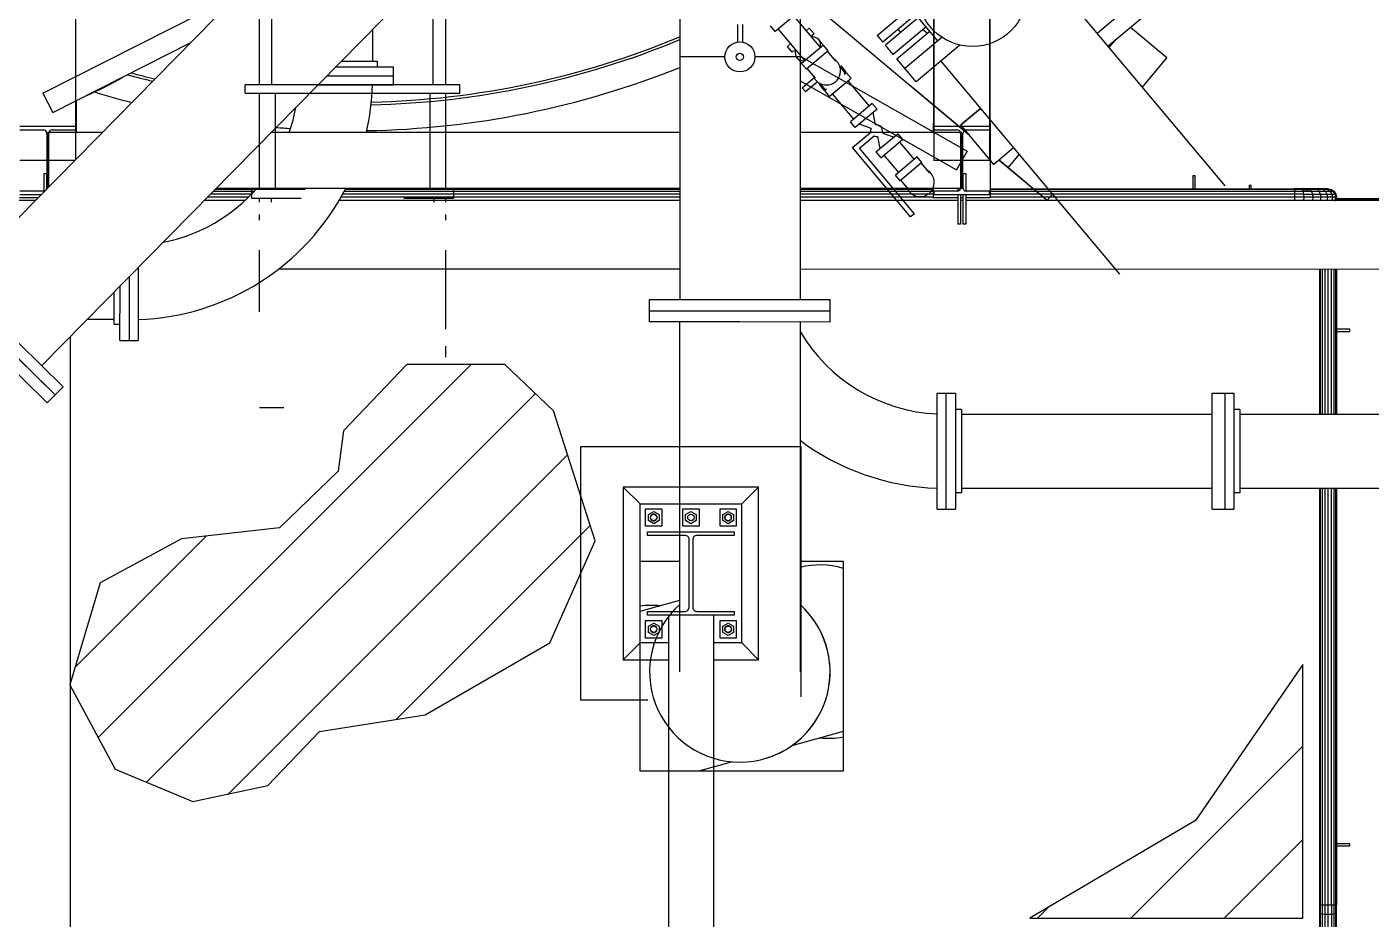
# Model space of a CAD drawing. Header units: metres. Extents: x 0 to 63075, y 0 to 44550.
# Drawn here: x 53271 to 53868, y 36944 to 37340 of the extents above; entities that cross this region are included whole.
import ezdxf

# ---------------------------------------------------------------- set-up
doc = ezdxf.new("R2010")
doc.units = ezdxf.units.M
doc.header["$LTSCALE"] = 75
for name, color, linetype in [('GSB', 7, 'Continuous'), ('ML6', 1, 'Continuous'), ('SL1', 8, 'Continuous')]:
    doc.layers.add(name, color=color, linetype=linetype)
pattern_1 = [(44.99813, (326091.56, -18363.04), (-137.8813, 137.8903), [])]

# ---------------------------------------------------------------- blocks, each defined once
blk = doc.blocks.new('A$C6bae614f')
at = {"layer": 'SL1'}
h = blk.add_hatch(dxfattribs=at)
h.set_pattern_fill('_USER', color=256, scale=195, angle=44.9981, style=0, pattern_type=0)
h.set_pattern_definition(pattern_1)
h.paths.add_polyline_path([(369842.8, 22275.9), (369827.5, 22156.9), (369654.4, 21989.4), (369364.2, 21956), (369124.2, 21826.5), (369034.7, 21524.6), (369168.9, 21275.9), (369397.6, 21180.1), (369619.8, 21228.1), (369771.9, 21387.3), (370084.2, 21436.8), (370452.6, 21648.9), (370586.6, 21950.3), (370463.7, 22334.4), (370320.1, 22471.7), (370029.9, 22471.7)])
h = blk.add_hatch(dxfattribs=at)
h.set_pattern_fill('_USER', color=256, scale=195, angle=44.9981, style=0, pattern_type=0)
h.set_pattern_definition(pattern_1)
h.paths.add_polyline_path([(372360.1, 21124), (371871.3, 20835.3), (372677.4, 20835.2), (372677.4, 21585.4)])
for p, q in [((369052.2, 23077.6), (369052.3, 27154.4)), ((371587.3, 27154.3), (371587.2, 23074.3)), ((371752.3, 27154.3), (371752.2, 23074.3)), ((371753.3, 27043.8), (371753.2, 23184.8)), ((370836.6, 26210.2), (370836.5, 22663.7)), ((371192.2, 26210.2), (371192.1, 22663.7)), ((371586.2, 24533.4), (371586.2, 23184.8)), ((370825.3, 23876.9), (371692.5, 23149.5)), ((369812.9, 23850.6), (368697.7, 22717.3)), ((369594.6, 23298.3), (369594.6, 23666)), ((369631.6, 23298.3), (369631.6, 23661.4)), ((370107.8, 23298.3), (370107.8, 23661.4)), ((370144.6, 23665.9), (370144.6, 23298.3)), ((372069.5, 23450.3), (372297.7, 23641.7)), ((370066.3, 23601.1), (368951.1, 22467.9)), ((371919.2, 23629.5), (372447.4, 22999.9)), ((372101.7, 23412), (372329.8, 23603.4)), ((368955.2, 23273.5), (369532.5, 23565.6)), ((371420, 23443.9), (371541.6, 23545.9)), ((371548.7, 23518.7), (371436.3, 23424.4)), ((371006.8, 23476.4), (371006.8, 23424.2)), ((371021.8, 23476.4), (371021.8, 23424.2)), ((371117.7, 23455.3), (371182.1, 23509.3)), ((371173, 23501.7), (371252, 23407.5)), ((371553.4, 23507), (371444.1, 23415.3)), ((371598.6, 23428.7), (371541.4, 23496.9)), ((369929.2, 23461.8), (369929.2, 23368.2)), ((371103.4, 23472.3), (371117.7, 23455.3)), ((371126.8, 23462.9), (371205.8, 23368.7)), ((371219, 23465.3), (371209.9, 23457.7)), ((371233.3, 23448.3), (371219, 23465.3)), ((371233.3, 23448.3), (371224.2, 23440.7)), ((371420, 23443.9), (371436.3, 23424.4)), ((371564.8, 23468.9), (371467.6, 23387.3)), ((371477.8, 23375.1), (371575.1, 23456.6)), ((371481.2, 23462), (371488.9, 23452.8)), ((371501.3, 23347.1), (371610.6, 23438.8)), ((371567.4, 23450.2), (371555, 23460.6)), ((372168.7, 23468.2), (372275.9, 23378.2)), ((368984.2, 23216.4), (369391.8, 23422.7)), ((371163.7, 23418.9), (371154.6, 23411.3)), ((371168.9, 23394.3), (371154.6, 23411.3)), ((371178, 23401.9), (371168.9, 23394.3)), ((371261.1, 23415.1), (371196.7, 23361.1)), ((371275.4, 23398.1), (371211, 23344)), ((371257.5, 23419.4), (371247.4, 23431.5)), ((371275.4, 23398.1), (371261.1, 23415.1)), ((371273, 23396), (371296.9, 23367.5)), ((371467.6, 23387.3), (371444.1, 23415.3)), ((371664.1, 23415.4), (371534.9, 23307)), ((372105.1, 23407.9), (372124.8, 23431.4)), ((369837.1, 23368.2), (369942.7, 23368.2)), ((369942.7, 23368.2), (369942.7, 23350.8)), ((370969.8, 23380.4), (370836.5, 23380.4)), ((371192.1, 23380.4), (371058.7, 23380.4)), ((371193.1, 23365.4), (371183, 23377.4)), ((371192.1, 23383.1), (371685.5, 23102.1)), ((371211, 23344), (371196.7, 23361.1)), ((371310.3, 23351.6), (371312.7, 23353.6)), ((371312.7, 23353.6), (371327, 23336.6)), ((371534.9, 23307), (371477.8, 23375.1)), ((371607.9, 23368.2), (372136.1, 22738.7)), ((372275.9, 23378.2), (372203, 23291.2)), ((369991.1, 23323.8), (369793.5, 23323.8)), ((369820, 23350.8), (369991.1, 23350.8)), ((369991.1, 23296.9), (369991.1, 23350.8)), ((371198.3, 23289.3), (371233.2, 23318.6)), ((371237.4, 23317.5), (371213.4, 23346.1)), ((371278.4, 23263.8), (371342.8, 23317.8)), ((371326, 23332.8), (371309.8, 23352.1)), ((371322.3, 23329.7), (371328.5, 23334.8)), ((371324.5, 23334.6), (371327, 23336.6)), ((371328.5, 23334.8), (371342.8, 23317.8)), ((370187.2, 23298.3), (369552.2, 23298.3)), ((369552.2, 23272.9), (369552.2, 23298.3)), ((369991.1, 23296.9), (369767, 23296.9)), ((370187.2, 23272.9), (370187.2, 23298.3)), ((371192.1, 23309.4), (371653.9, 23046.5)), ((371207.9, 23277.8), (371198.3, 23289.3)), ((371207.9, 23277.8), (371242.9, 23307.1)), ((371248.3, 23299.6), (371250.7, 23301.6)), ((371248.3, 23299.6), (371262.6, 23282.6)), ((371250.3, 23302.2), (371266.5, 23282.8)), ((371262.6, 23282.6), (371265, 23284.6)), ((371264.1, 23280.8), (371270.2, 23285.9)), ((371264.1, 23280.8), (371278.4, 23263.8)), ((371333.7, 23310.2), (371396.5, 23235.3)), ((371692.6, 23149.3), (371514.9, 23298.4)), ((368955.2, 23273.5), (368984.2, 23216.4)), ((369053.2, 23251.3), (369053.2, 23184.9)), ((369552.2, 23272.9), (370187.2, 23272.9)), ((369594.5, 22988.3), (369594.6, 23272.9)), ((369641.2, 23272.9), (369641.2, 22988.3)), ((370098.2, 23272.9), (370098.2, 22988.3)), ((370144.6, 23272.9), (370144.5, 22988.3)), ((371287.4, 23271.4), (371350.3, 23196.6)), ((371405.6, 23243), (371341.2, 23188.9)), ((371419.8, 23225.9), (371405.6, 23243)), ((371419.8, 23225.9), (371355.4, 23171.9)), ((371414.8, 23179.8), (371407.9, 23215.9)), ((371667.4, 23179.4), (371725.4, 23228.2)), ((371725.4, 23228.2), (371667.4, 23179.4)), ((369052.2, 23174.9), (368887.2, 23174.9)), ((368887.2, 23164.7), (368956.6, 23164.7)), ((369130.3, 23156.9), (368969.7, 23156.9)), ((368969.7, 22993.8), (368969.7, 23156.9)), ((368982.8, 23164.7), (369052.2, 23164.7)), ((369052.2, 23184.9), (369053.7, 23184.9)), ((369053.7, 23184.9), (369053.7, 23156.9)), ((370836.5, 23156.9), (369629.2, 23156.9)), ((371669.7, 23156.8), (371192.1, 23156.8)), ((371355.4, 23171.9), (371341.2, 23188.9)), ((371346.6, 23112.5), (371401.2, 23158.4)), ((371401.8, 23168.9), (371367.4, 23181.9)), ((371434.3, 23156.5), (371468.7, 23143.5)), ((371585.7, 23184.8), (371585.7, 23159)), ((371585.7, 23184.8), (371587.2, 23184.8)), ((371752.2, 23174.8), (371587.2, 23174.8)), ((371587.2, 23164.6), (371656.6, 23164.6)), ((371765.1, 23063), (371667.4, 23179.4)), ((371669.7, 22991.8), (371669.7, 23156.8)), ((371682.8, 23164.6), (371752.2, 23164.6)), ((371752.2, 23184.8), (371753.7, 23184.8)), ((371753.7, 23184.8), (371753.7, 22963.8)), ((368966.6, 23154.7), (368966.6, 22994.1)), ((368972.8, 22996.9), (368972.8, 23154.7)), ((371367.7, 23110.7), (371410.8, 23146.9)), ((371416.2, 23099.5), (371480.6, 23153.5)), ((371421.3, 23145.6), (371428.2, 23109.5)), ((371430.5, 23082.4), (371494.9, 23136.5)), ((371480.6, 23153.5), (371494.9, 23136.5)), ((371485.8, 23128.8), (371528.9, 23077.5)), ((371666.6, 23154.6), (371666.6, 22994)), ((371672.8, 22994), (371672.8, 23154.6)), ((371518.5, 22907.6), (371346.6, 23112.5)), ((371530, 22917.2), (371367.7, 23110.7)), ((371416.2, 23099.5), (371430.5, 23082.4)), ((371439.6, 23090.1), (371482.7, 23038.7)), ((371538, 23085.2), (371473.6, 23031.1)), ((371552.3, 23068.1), (371538, 23085.2)), ((371685.5, 23102.1), (371653.9, 23046.5)), ((371823.1, 23111.7), (371765.1, 23063)), ((371780.3, 23075.8), (371922.3, 22956.7)), ((371922.3, 22956.6), (371780.3, 23075.8)), ((371807.4, 23053.1), (371839.9, 23091.8)), ((369049.1, 23074.4), (368887.2, 23074.4)), ((368957.9, 23035.9), (368957.9, 22984.2)), ((368957.9, 23035.9), (368965.9, 23035.9)), ((368965.9, 23035.9), (368965.9, 22990.4)), ((371552.3, 23068.1), (371487.8, 23014.1)), ((371549.8, 23066.1), (371573.8, 23037.5)), ((371752.2, 23074.3), (371587.2, 23074.3)), ((371673.5, 23035.8), (371673.5, 22990.4)), ((371673.5, 23035.8), (371681.5, 23035.8)), ((371681.5, 23035.8), (371681.5, 22984.1)), ((371487.8, 23014.1), (371473.6, 23031.1)), ((371514.2, 22987.6), (371490.3, 23016.1)), ((372352.7, 23029.3), (372352.7, 22990.2)), ((372359, 23029.3), (372352.7, 23029.3)), ((372359, 22990.2), (372359, 23029.3)), ((372519, 23000.8), (372519, 22990.2)), ((372525.3, 23000.8), (372519, 23000.8)), ((372525.3, 22990.2), (372525.3, 23000.8)), ((368933.1, 22956.6), (367496.7, 22956.6)), ((368940.3, 22963.9), (368885.7, 22963.9)), ((368956.6, 22984.1), (368887.2, 22984.1)), ((368887.2, 22973.9), (368950.2, 22973.9)), ((369552.7, 22956.6), (369432, 22956.6)), ((369562.4, 22965.9), (369441.2, 22965.9)), ((369571.6, 22975.2), (369450.4, 22975.2)), ((369579.1, 22983.1), (369458.2, 22983.1)), ((369583.9, 22988.4), (369463.4, 22988.4)), ((369465.2, 22990.3), (369585.5, 22990.3)), ((370836.5, 22991.9), (369466.8, 22991.9)), ((369729.9, 22988.3), (369571.2, 22988.3)), ((369571.2, 22988.3), (369571.2, 22962.9)), ((369571.2, 22962.9), (369717.9, 22962.9)), ((369594.5, 22950.9), (369594.5, 22962.9)), ((369629.7, 22962.9), (369629.7, 22950.9)), ((370836.5, 22956.5), (369830.6, 22956.5)), ((370836.5, 22965.9), (369836, 22965.9)), ((370836.5, 22975.2), (369841.2, 22975.2)), ((370836.5, 22983.1), (369845.5, 22983.1)), ((370836.5, 22988.4), (369848.2, 22988.4)), ((369849.2, 22990.3), (370836.5, 22990.3)), ((370168.2, 22988.3), (370009.5, 22988.3)), ((370021.5, 22962.9), (370168.2, 22962.9)), ((370109.7, 22962.9), (370109.7, 22950.9)), ((370144.5, 22962.9), (370144.5, 22950.9)), ((370168.2, 22988.3), (370168.2, 22962.9)), ((370424.7, 22991.9), (370424.7, 22990.3)), ((370431, 22990.3), (370431, 22991.9)), ((370800.7, 22991.9), (370800.7, 22990.3)), ((370807, 22990.3), (370807, 22991.9)), ((371669.7, 22991.8), (371192.1, 22991.8)), ((371192.1, 22990.2), (371585.7, 22990.2)), ((371585.7, 22988.4), (371192.1, 22988.4)), ((371585.7, 22983.1), (371192.1, 22983.1)), ((371585.7, 22975.2), (371192.1, 22975.2)), ((371585.7, 22965.8), (371192.1, 22965.8)), ((371657.9, 22956.5), (371192.1, 22956.5)), ((371214.7, 22991.8), (371214.7, 22990.2)), ((371221, 22990.2), (371221, 22991.8)), ((371585.7, 22991.8), (371585.7, 22963.8)), ((371657.9, 22963.8), (371585.7, 22963.8)), ((371587.2, 22984), (371587.2, 22973.8)), ((371656.6, 22984), (371587.2, 22984)), ((371587.2, 22973.8), (371752.2, 22973.8)), ((371657.9, 22991.8), (371657.9, 22984.1)), ((371657.9, 22973.8), (371657.9, 22885.8)), ((371665.9, 22991.8), (371665.9, 22990.4)), ((371665.9, 22973.8), (371665.9, 22885.8)), ((371673.5, 22963.8), (371665.9, 22963.8)), ((371673.5, 22956.5), (371665.9, 22956.5)), ((371673.5, 22973.8), (371673.5, 22885.8)), ((371681.5, 22973.8), (371681.5, 22885.8)), ((371753.7, 22963.8), (371681.5, 22963.8)), ((372652.7, 22956.5), (371681.5, 22956.5)), ((371752.2, 22984), (371682.8, 22984)), ((371752.2, 22973.8), (371752.2, 22984)), ((371753.7, 22990.2), (372652.7, 22990.2)), ((372652.7, 22988.3), (371753.7, 22988.4)), ((372652.7, 22983), (371753.7, 22983.1)), ((372652.7, 22975.1), (371753.7, 22975.2)), ((372652.7, 22965.8), (371753.7, 22965.8)), ((371937.8, 22975.1), (371922.3, 22956.7)), ((371922.3, 22956.7), (371922.3, 22956.6)), ((372652.7, 22990.2), (372652.7, 22988.3)), ((372674.9, 22990.2), (372652.7, 22990.2)), ((372652.7, 22988.3), (372652.7, 22975.1)), ((372677, 22988.3), (372652.7, 22988.3)), ((372678.8, 22983), (372652.7, 22983)), ((372680, 22975.1), (372652.7, 22975.1)), ((372652.7, 22975.1), (372652.7, 22965.8)), ((372680.4, 22965.8), (372652.7, 22965.8)), ((372652.7, 22965.8), (372652.7, 22956.5)), ((372680, 22956.5), (372652.7, 22956.5)), ((372652.7, 22956.5), (372652.7, 22955.8)), ((372696.1, 22990.2), (372674.9, 22990.2)), ((372674.9, 22990.2), (372677, 22988.3)), ((372678.8, 22983), (372677, 22988.3)), ((372677, 22988.3), (372700.1, 22988.3)), ((372703.6, 22983), (372678.8, 22983)), ((372678.8, 22983), (372680, 22975.1)), ((372680, 22956.5), (372679.9, 22955.8)), ((372680, 22975.1), (372705.9, 22975.1)), ((372680, 22975.1), (372680.4, 22965.8)), ((372680.4, 22965.8), (372680, 22956.5)), ((372705.9, 22956.5), (372680, 22956.5)), ((372706.7, 22965.8), (372680.4, 22965.8)), ((372688.6, 22983), (372692, 22988.3)), ((372715, 22990.2), (372696.1, 22990.2)), ((372696.1, 22990.2), (372700.1, 22988.3)), ((372738.2, 22988.3), (372700.1, 22988.3)), ((372700.1, 22988.3), (372703.6, 22983)), ((372744.4, 22983), (372703.6, 22983)), ((372703.6, 22983), (372705.9, 22975.1)), ((372705.9, 22956.5), (372705.7, 22955.8)), ((372705.9, 22975.1), (372763.1, 22975.1)), ((372705.9, 22975.1), (372706.7, 22965.8)), ((372706.7, 22965.8), (372705.9, 22956.5)), ((372748.5, 22956.5), (372705.9, 22956.5)), ((372764.8, 22965.8), (372706.7, 22965.8)), ((372715, 22990.2), (372720.9, 22988.3)), ((372730.9, 22990.2), (372715, 22990.2)), ((372720.9, 22988.3), (372725.8, 22983)), ((372725.8, 22983), (372729.1, 22975.1)), ((372729.1, 22956.5), (372728.8, 22955.8)), ((372729.1, 22975.1), (372730.3, 22965.8)), ((372730.3, 22965.8), (372729.1, 22956.5)), ((372750.2, 22990.2), (372730.9, 22990.2)), ((372730.9, 22990.2), (372738.2, 22988.3)), ((372751.2, 22988.3), (372738.2, 22988.3)), ((372738.2, 22988.3), (372744.4, 22983)), ((372742.8, 22990.2), (372751.2, 22988.3)), ((372758.3, 22983), (372744.4, 22983)), ((372744.4, 22983), (372748.5, 22975.1)), ((372748.5, 22956.5), (372748.2, 22955.8)), ((372748.5, 22975.1), (372750, 22965.8)), ((372750, 22965.8), (372748.5, 22956.5)), ((372763.1, 22956.5), (372748.5, 22956.5)), ((372752.7, 22990.2), (372750.2, 22990.2)), ((372750.2, 22990.2), (372759.3, 22988.3)), ((372759.3, 22988.3), (372751.2, 22988.3)), ((372751.2, 22988.3), (372758.3, 22983)), ((372752.7, 22990.2), (372762, 22988.3)), ((372767, 22983), (372758.3, 22983)), ((372758.3, 22983), (372763.1, 22975.1)), ((372759.3, 22988.3), (372767, 22983)), ((372759.3, 22988.3), (372762, 22988.3)), ((372762, 22988.3), (372769.9, 22983)), ((372763.1, 22956.5), (372762.7, 22955.8)), ((372763.1, 22975.1), (372764.8, 22965.8)), ((372763.1, 22975.1), (372772.2, 22975.1)), ((372764.8, 22965.8), (372763.1, 22956.5)), ((372772.2, 22956.5), (372763.1, 22956.5)), ((372774, 22965.8), (372764.8, 22965.8)), ((372767, 22983), (372769.9, 22983)), ((372767, 22983), (372772.2, 22975.1)), ((372769.9, 22983), (372775.2, 22975.1)), ((372772.2, 22956.5), (372771.7, 22955.8)), ((372772.2, 22975.1), (372774, 22965.8)), ((372772.2, 22975.1), (372775.2, 22975.1)), ((372774, 22965.8), (372772.2, 22956.5)), ((372772.2, 22956.5), (372775.2, 22956.5)), ((372774, 22965.8), (372777.1, 22965.8)), ((372775.2, 22956.5), (372774.8, 22955.8)), ((372775.2, 22975.1), (372777.1, 22965.8)), ((372777.1, 22965.8), (372775.2, 22956.5)), ((375299.5, 22959.8), (372775.9, 22959.8)), ((372776.3, 22961.7), (375299.5, 22961.6)), ((368932.5, 22955.9), (365175, 22956)), ((369552, 22955.9), (369431.4, 22955.9)), ((370836.5, 22955.9), (369830.2, 22955.9)), ((371657.9, 22955.8), (371192.1, 22955.8)), ((371530, 22917.2), (371518.5, 22907.6)), ((371673.5, 22955.8), (371665.9, 22955.8)), ((375569.7, 22955.7), (371681.5, 22955.8)), ((369594.5, 22898.4), (369594.5, 22914.4)), ((370144.5, 22914.4), (370144.5, 22898.4)), ((371665.9, 22885.8), (371657.9, 22885.8)), ((371681.5, 22885.8), (371673.5, 22885.8)), ((369594.5, 22626.8), (369594.5, 22809.6)), ((370144.5, 22809.6), (370144.5, 22575.8)), ((368634.3, 22779.7), (369014.5, 22405.5)), ((369236.6, 22758), (369236.6, 22542.4)), ((368611, 22756), (368991.1, 22381.8)), ((369209.7, 22730.6), (369209.7, 22542.4)), ((370836.5, 22752.9), (369650.9, 22752.9)), ((375569.7, 22752.7), (371192.1, 22752.8)), ((372728.3, 22324.9), (372728.3, 22752.8)), ((372730.1, 22324.9), (372730.1, 22752.8)), ((372735.4, 22324.9), (372735.4, 22752.8)), ((372743.3, 22324.9), (372743.3, 22752.8)), ((372752.7, 22324.9), (372752.7, 22752.8)), ((372762, 22324.9), (372762, 22752.8)), ((372769.9, 22324.9), (372769.9, 22752.8)), ((372775.2, 22324.9), (372775.2, 22752.8)), ((372777.1, 22752.8), (372777.1, 22324.9)), ((369165.3, 22590.8), (369165.3, 22685.5)), ((369182.7, 22542.4), (369182.8, 22703.3)), ((370747.6, 22597.2), (370747.6, 22663.7)), ((370747.6, 22663.7), (371281, 22663.7)), ((371281, 22597.1), (371281, 22663.7)), ((369165.3, 22604.3), (369085.4, 22604.3)), ((370747.6, 22630.4), (371281, 22630.4)), ((368991.1, 22381.8), (368801, 22568.9)), ((369165.3, 22590.8), (369182.7, 22590.8)), ((371014.3, 22597.2), (370747.6, 22597.2)), ((370836.4, 21563.8), (370836.5, 22597.2)), ((371281, 22597.1), (371014.3, 22597.2)), ((371192.1, 22597.2), (371192, 21563.8)), ((372816.2, 22575.8), (372777.1, 22575.8)), ((372777.1, 22569.4), (372816.2, 22569.4)), ((372816.2, 22569.4), (372816.2, 22575.8)), ((368967.8, 22358.1), (368777.7, 22545.2)), ((369036.1, 19254.4), (369036.2, 22554.3)), ((369182.7, 22542.4), (369236.6, 22542.4)), ((370144.5, 22525.8), (370144.5, 22493.4)), ((368967.8, 22358.1), (369014.5, 22405.5)), ((371597.3, 22044), (371597.3, 22386.9)), ((371597.3, 22386.9), (371651.2, 22386.9)), ((371624.2, 22044), (371624.2, 22386.9)), ((371651.2, 22386.9), (371651.2, 22044)), ((372409.7, 22386.8), (372474.1, 22386.8)), ((372409.7, 22043.9), (372409.7, 22386.8)), ((372447.2, 22386.8), (372447.2, 22043.9)), ((372474.1, 22386.8), (372474.1, 22043.9)), ((369666.5, 22343.4), (369594.5, 22343.4)), ((369594.5, 22343.4), (369594.5, 22343.4)), ((371668.6, 22338.4), (371651.2, 22338.4)), ((371668.6, 22338.4), (371668.6, 22092.4)), ((371668.6, 22324.9), (372409.7, 22324.9)), ((372491.6, 22338.4), (372474.1, 22338.4)), ((372491.6, 22338.4), (372491.6, 22092.3)), ((372491.6, 22324.9), (375409.7, 22324.8)), ((370544.6, 21479.4), (370544.7, 22229.4)), ((370544.7, 22229.4), (371194.7, 22229.3)), ((371194.7, 22229.3), (371194.6, 21490)), ((370669.7, 22109.4), (370669.6, 21599.4)), ((370669.7, 22109.4), (370719.7, 22059.4)), ((371069.7, 22109.3), (370669.7, 22109.4)), ((371019.7, 22059.4), (371069.7, 22109.3)), ((371069.6, 21599.3), (371069.7, 22109.3)), ((371668.6, 22092.4), (371651.2, 22092.4)), ((371668.6, 22105.9), (372409.7, 22105.8)), ((372491.6, 22092.3), (372474.1, 22092.3)), ((372491.6, 22105.8), (375409.7, 22105.7)), ((372728.2, 20873.7), (372728.3, 22105.8)), ((372730.1, 20873.7), (372730.1, 22105.8)), ((372735.4, 20873.7), (372735.4, 22105.8)), ((372743.3, 20873.7), (372743.3, 22105.8)), ((372752.6, 20873.7), (372752.7, 22105.8)), ((372762, 20873.7), (372762, 22105.8)), ((372769.9, 20873.7), (372769.9, 22105.8)), ((372775.2, 20873.7), (372775.2, 22105.8)), ((372777.1, 22105.8), (372777, 20873.7)), ((370719.6, 21649.4), (370719.7, 22059.4)), ((370719.7, 22059.4), (371019.7, 22059.4)), ((370734.7, 22044.4), (370734.7, 21994.4)), ((370784.7, 22044.4), (370734.7, 22044.4)), ((370784.7, 21994.4), (370784.7, 22044.4)), ((370844.7, 22044.4), (370844.7, 21994.4)), ((370894.7, 22044.4), (370844.7, 22044.4)), ((370894.7, 21994.4), (370894.7, 22044.4)), ((370954.7, 22044.4), (370954.7, 21994.4)), ((371004.7, 22044.4), (370954.7, 22044.4)), ((371004.7, 21994.4), (371004.7, 22044.4)), ((371019.6, 21649.4), (371019.7, 22059.4)), ((371597.3, 22044), (371651.2, 22044)), ((372409.7, 22043.9), (372474.1, 22043.9)), ((370743.8, 22028.5), (370759.7, 22037.6)), ((370743.8, 22010.2), (370743.8, 22028.5)), ((370759.7, 22001.1), (370743.8, 22010.2)), ((370750.7, 22023.7), (370749.7, 22019.4)), ((370749.7, 22019.4), (370750.7, 22015.1)), ((370753.5, 22027.1), (370750.7, 22023.7)), ((370750.7, 22015.1), (370753.5, 22011.6)), ((370757.5, 22029), (370753.5, 22027.1)), ((370753.5, 22011.6), (370757.5, 22009.7)), ((370761.9, 22029), (370757.5, 22029)), ((370757.5, 22009.7), (370761.9, 22009.7)), ((370759.7, 22037.6), (370775.5, 22028.5)), ((370775.5, 22010.2), (370759.7, 22001.1)), ((370765.8, 22027.1), (370761.9, 22029)), ((370761.9, 22009.7), (370765.8, 22011.6)), ((370768.6, 22023.7), (370765.8, 22027.1)), ((370765.8, 22011.6), (370768.6, 22015.1)), ((370769.6, 22019.4), (370768.6, 22023.7)), ((370768.6, 22015.1), (370769.6, 22019.4)), ((370775.5, 22028.5), (370775.5, 22010.2)), ((370853.8, 22028.5), (370869.7, 22037.6)), ((370853.8, 22010.2), (370853.8, 22028.5)), ((370869.7, 22001.1), (370853.8, 22010.2)), ((370869.7, 22037.6), (370885.5, 22028.5)), ((370885.5, 22010.2), (370869.7, 22001.1)), ((370885.5, 22028.5), (370885.5, 22010.2)), ((370963.8, 22028.5), (370979.7, 22037.6)), ((370963.8, 22010.2), (370963.8, 22028.5)), ((370979.7, 22001.1), (370963.8, 22010.2)), ((370970.7, 22023.7), (370969.7, 22019.4)), ((370969.7, 22019.4), (370970.7, 22015)), ((370973.5, 22027.1), (370970.7, 22023.7)), ((370970.7, 22015), (370973.5, 22011.6)), ((370977.5, 22029), (370973.5, 22027.1)), ((370973.5, 22011.6), (370977.5, 22009.7)), ((370981.9, 22029), (370977.5, 22029)), ((370977.5, 22009.7), (370981.9, 22009.7)), ((370979.7, 22037.6), (370995.5, 22028.5)), ((370995.5, 22010.2), (370979.7, 22001.1)), ((370985.8, 22027.1), (370981.9, 22029)), ((370981.9, 22009.7), (370985.8, 22011.6)), ((370988.6, 22023.7), (370985.8, 22027.1)), ((370985.8, 22011.6), (370988.6, 22015)), ((370989.6, 22019.4), (370988.6, 22023.7)), ((370988.6, 22015), (370989.6, 22019.4)), ((370995.5, 22028.5), (370995.5, 22010.2)), ((370734.7, 21994.4), (370784.7, 21994.4)), ((370741.7, 21966.7), (370741.7, 21977.4)), ((370741.7, 21977.4), (370997.7, 21977.4)), ((370852.4, 21966.7), (370741.7, 21966.7)), ((370844.7, 21994.4), (370894.7, 21994.4)), ((370997.7, 21966.7), (370886.9, 21966.7)), ((370954.7, 21994.4), (371004.7, 21994.4)), ((370997.7, 21977.4), (370997.7, 21966.7)), ((370864.4, 21754.1), (370864.4, 21954.7)), ((370874.9, 21954.7), (370874.9, 21754.1)), ((370719.6, 21270), (370719.7, 21890.3)), ((370719.7, 21890.3), (370836.4, 21890.3)), ((371192, 21890.3), (371319.7, 21890.3)), ((371319.7, 21890.3), (371319.6, 21269.9)), ((370719.7, 21743), (370836.4, 21774.9)), ((370741.6, 21731.4), (370741.6, 21742.1)), ((370997.6, 21731.4), (370741.6, 21731.4)), ((370741.6, 21742.1), (370852.4, 21742.1)), ((370803.1, 21731.4), (370803.1, 19377.4)), ((370886.9, 21742.1), (370997.6, 21742.1)), ((370936.1, 21731.4), (370936.1, 19377.4)), ((370997.6, 21742.1), (370997.6, 21731.4)), ((370734.6, 21714.4), (370734.6, 21664.4)), ((370784.6, 21714.4), (370734.6, 21714.4)), ((370743.8, 21698.5), (370759.6, 21707.6)), ((370743.8, 21680.2), (370743.8, 21698.5)), ((370750.7, 21693.7), (370749.7, 21689.4)), ((370749.7, 21689.4), (370750.7, 21685.1)), ((370753.5, 21697.1), (370750.7, 21693.7)), ((370757.4, 21699), (370753.5, 21697.1)), ((370761.9, 21699), (370757.4, 21699)), ((370759.6, 21707.6), (370775.5, 21698.5)), ((370765.8, 21697.1), (370761.9, 21699)), ((370768.6, 21693.7), (370765.8, 21697.1)), ((370769.6, 21689.4), (370768.6, 21693.7)), ((370768.6, 21685.1), (370769.6, 21689.4)), ((370775.5, 21698.5), (370775.5, 21680.2)), ((370784.6, 21664.4), (370784.6, 21714.4)), ((370954.6, 21714.4), (370954.6, 21664.4)), ((371004.6, 21714.4), (370954.6, 21714.4)), ((370963.8, 21698.5), (370979.6, 21707.6)), ((370963.8, 21680.2), (370963.8, 21698.5)), ((370970.7, 21693.7), (370969.7, 21689.4)), ((370969.7, 21689.4), (370970.7, 21685)), ((370973.5, 21697.1), (370970.7, 21693.7)), ((370977.4, 21699), (370973.5, 21697.1)), ((370981.9, 21699), (370977.4, 21699)), ((370979.6, 21707.6), (370995.5, 21698.5)), ((370985.8, 21697.1), (370981.9, 21699)), ((370988.6, 21693.7), (370985.8, 21697.1)), ((370989.6, 21689.4), (370988.6, 21693.7)), ((370988.6, 21685), (370989.6, 21689.4)), ((370995.5, 21698.5), (370995.5, 21680.2)), ((371004.6, 21664.4), (371004.6, 21714.4)), ((370669.6, 21599.4), (370719.6, 21649.4)), ((370803.1, 21649.4), (370719.6, 21649.4)), ((370734.6, 21664.4), (370784.6, 21664.4)), ((370759.6, 21671.1), (370743.8, 21680.2)), ((370750.7, 21685.1), (370753.5, 21681.6)), ((370753.5, 21681.6), (370757.4, 21679.7)), ((370757.4, 21679.7), (370761.9, 21679.7)), ((370775.5, 21680.2), (370759.6, 21671.1)), ((370761.9, 21679.7), (370765.8, 21681.6)), ((370765.8, 21681.6), (370768.6, 21685.1)), ((371019.6, 21649.4), (370936.1, 21649.4)), ((370954.6, 21664.4), (371004.6, 21664.4)), ((370979.6, 21671.1), (370963.8, 21680.2)), ((370970.7, 21685), (370973.5, 21681.6)), ((370973.5, 21681.6), (370977.4, 21679.7)), ((370977.4, 21679.7), (370981.9, 21679.7)), ((370995.5, 21680.2), (370979.6, 21671.1)), ((370981.9, 21679.7), (370985.8, 21681.6)), ((370985.8, 21681.6), (370988.6, 21685)), ((371019.6, 21649.4), (371069.6, 21599.3)), ((370669.6, 21599.4), (370803.1, 21599.4)), ((370936.1, 21599.4), (371069.6, 21599.3)), ((370742.5, 21479.4), (370544.6, 21479.4)), ((371319.6, 21386.8), (371167.7, 21345.3)), ((370992.8, 21297.6), (370891.6, 21270)), ((371319.6, 21269.9), (370719.6, 21270)), ((372816.1, 21055.5), (372777, 21055.5)), ((372816.1, 21049.1), (372816.1, 21055.5)), ((372777, 21049.1), (372816.1, 21049.1)), ((372730.1, 20873.7), (372728.2, 20873.7)), ((372728.2, 20776.3), (372728.2, 20873.7)), ((372730.1, 20849.4), (372728.2, 20851.5)), ((372735.4, 20873.7), (372730.1, 20873.7)), ((372730.1, 20767.1), (372730.1, 20873.7)), ((372743.3, 20873.7), (372735.4, 20873.7)), ((372735.4, 20759.4), (372735.4, 20873.7)), ((372752.6, 20873.7), (372743.3, 20873.7)), ((372743.3, 20763.3), (372743.3, 20873.7)), ((372762, 20873.7), (372752.6, 20873.7)), ((372752.6, 20752.5), (372752.6, 20873.7)), ((372762, 20873.7), (372762, 20754.3)), ((372769.9, 20873.7), (372762, 20873.7)), ((372775.2, 20873.7), (372769.9, 20873.7)), ((372769.9, 20759.4), (372769.9, 20873.7)), ((372777, 20873.7), (372775.2, 20873.7)), ((372775.2, 20767.1), (372775.2, 20873.7)), ((372777, 20851.5), (372775.2, 20849.4)), ((372777, 20851.5), (372777, 20873.7)), ((372777, 20776.3), (372777, 20851.5)), ((372735.4, 20847.7), (372730.1, 20849.4)), ((372743.3, 20846.5), (372735.4, 20847.7)), ((372752.6, 20846.1), (372743.3, 20846.5)), ((372762, 20846.5), (372752.6, 20846.1)), ((372769.9, 20847.7), (372762, 20846.5)), ((372775.2, 20849.4), (372769.9, 20847.7))]:
    blk.add_line(p, q, dxfattribs=at)
for points in [[(369842.8, 22275.9), (369827.5, 22156.9), (369654.4, 21989.4), (369364.2, 21956), (369124.2, 21826.5), (369034.7, 21524.6), (369168.9, 21275.9), (369397.6, 21180.1), (369619.8, 21228.1), (369771.9, 21387.3), (370084.2, 21436.8), (370452.6, 21648.9), (370586.6, 21950.3), (370463.7, 22334.4), (370320.1, 22471.7), (370029.9, 22471.7)], [(372360.1, 21124), (371871.3, 20835.3), (372677.4, 20835.2), (372677.4, 21585.4)]]:
    blk.add_lwpolyline(points, close=True, dxfattribs=at)
for centre, radius in [((371701.3, 23573), 162), ((371014.3, 23380.4), 44.4), ((371014.3, 23380.4), 10.7), ((370759.7, 22019.4), 9.5), ((370869.7, 22019.4), 9.5), ((370979.7, 22019.4), 9.5), ((370759.6, 21689.4), 9.5), ((370979.6, 21689.4), 9.5)]:
    blk.add_circle(centre, radius, dxfattribs=at)
for centre, radius, start, end in [((369869.8, 25754.4), 2508, 271.2756, 292.6714), ((369869.8, 25754.4), 2516, 271.252, 292.5953), ((371269.7, 23339.4), 42, 197.5869, 62.4094), ((368814.7, 23928.5), 714.5, 291.9514, 301.7395), ((369869.8, 25754.4), 2516, 254.6689, 256.4323), ((369869.8, 25754.4), 2508, 254.871, 256.5421), ((369869.8, 25754.4), 2592, 270.9326, 291.8979), ((369869.8, 25754.4), 2592, 252.9054, 255.4291), ((369214.7, 23318.9), 714.5, 346.8988, 358.2407), ((369214.7, 23318.9), 495.5, 340.9203, 349.8177), ((368956.6, 23154.7), 10, 359.9981, 89.9981), ((368982.8, 23154.7), 10, 89.9981, 179.9981), ((369869.8, 25754.4), 2592, 265.0083, 265.9542), ((371418, 23162.7), 17.4, 159.2105, 194.4255), ((371418, 23162.7), 17.4, 339.2105, 100.7857), ((371656.6, 23154.6), 10, 359.9981, 89.9981), ((371682.8, 23154.6), 10, 89.9981, 179.9981), ((371418, 23162.7), 17.4, 245.5707, 280.7857), ((371546.6, 23009.5), 42, 197.5869, 62.4094), ((368956.6, 22994.1), 10, 269.9981, 299.0464), ((368956.6, 22994.1), 10, 331.8699, 359.9981), ((369214.7, 23318.9), 714.5, 271.7556, 332.7684), ((369214.7, 23318.9), 495.5, 281.0986, 318.7078), ((371656.6, 22994), 10, 269.9981, 359.9981), ((371682.8, 22994), 10, 179.9981, 269.9981), ((371619.3, 22820.4), 495.5, 210.4301, 267.4631), ((371619.3, 22820.4), 714.5, 233.2804, 268.2407), ((370852.4, 21954.7), 12, 359.9961, 89.9981), ((370886.9, 21954.7), 12, 89.9981, 179.9961), ((371014.2, 21563.4), 266.7, 131.8088, 48.1882), ((370852.4, 21754.1), 12, 269.9981, 359.9961), ((370886.9, 21754.1), 12, 179.9961, 269.9981), ((371014.2, 21563.4), 266.7, 285.2725, 48.1889), ((371014.2, 21563.4), 266.7, 285.2723, 48.1906), ((371014.2, 21563.4), 266.7, 285.2727, 48.1892)]:
    blk.add_arc(centre, radius, start, end, dxfattribs=at)
for centre, major_axis, ratio, start_param, end_param in [((371215.2, 23404.4), (32.2, 27), 0.707107, 5.512628, 7.053743), ((371215.2, 23404.4), (-32.2, -27), 0.707107, 5.512628, 7.053743), ((371225.3, 23392.4), (32.2, 27), 0.707107, 6.092377, 6.283185), ((371225.3, 23392.4), (-32.2, -27), 0.707107, 0, 0.190809), ((371269.3, 21633.1), (-70.2, 257.3), 0.965925, 0.00077, 0.028582), ((371254.9, 21629.1), (-66.1, 242), 0.965925, 5.738105, 6.269818), ((370759.1, 21493.8), (-70.2, 257.3), 0.965926, 5.936418, 6.16122), ((371269.3, 21633.1), (70.2, -257.3), 0.965925, 5.936418, 6.203805), ((370759.1, 21493.8), (70.2, -257.3), 0.965926, 0.313444, 0.346768)]:
    blk.add_ellipse(centre, major_axis=major_axis, ratio=ratio, start_param=start_param, end_param=end_param, dxfattribs=at)
blk = doc.blocks.new('zw$15D4')
at = {"layer": 'ML6', "xscale": 0.2502808837766805, "yscale": 0.2502808837766805, "zscale": 0.2502808837766805}
blk.add_blockref('A$C6bae614f', (-85544.74, -3177.34), dxfattribs=at)

msp = doc.modelspace()

# ---------------------------------------------------------------- block references
at = {"layer": 'GSB', "xscale": 0.6000000000000068, "yscale": 0.6000000000000068, "zscale": 0.6000000000000068}
msp.add_blockref('zw$15D4', (49200, 35721.63), dxfattribs=at)

doc.saveas('drawing.dxf')
